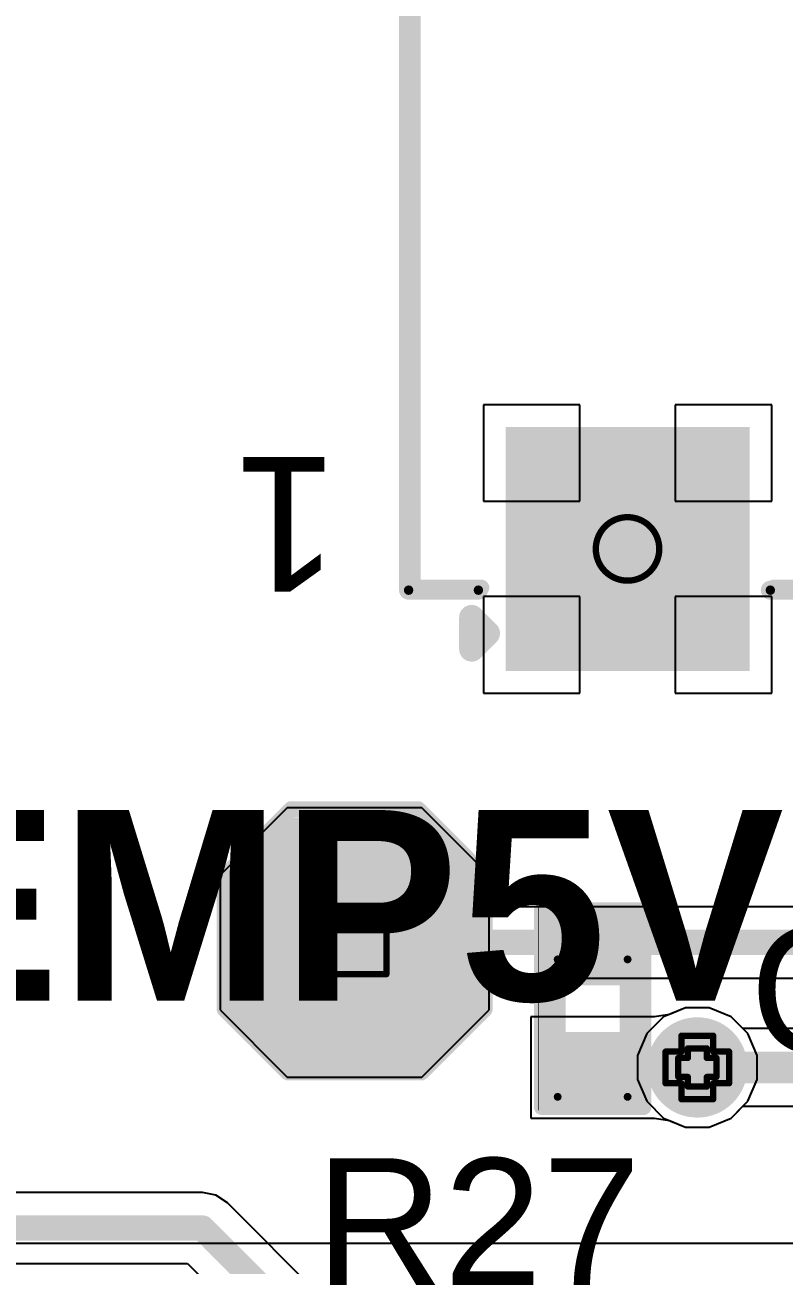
# Model space of a CAD drawing. Header units: inches. Extents: x -0.1 to 17.9, y -0.8 to 4.8.
# Drawn here: x 0.671 to 0.9104, y 3.5453 to 3.9361 of the extents above; entities that cross this region are included whole.
import ezdxf

# ---------------------------------------------------------------- set-up
doc = ezdxf.new("R2010")
doc.units = ezdxf.units.IN
doc.header["$MEASUREMENT"] = 0
for name, color, linetype in [('Bottom Layer 1', 5, 'Continuous'), ('Bottom Solder', 6, 'Continuous'), ('Drill Drawing', 1, 'Continuous'), ('GND+Signal', 16, 'Continuous'), ('Multi-Layer', 9, 'Continuous'), ('Pad Holes', 156, 'Continuous'), ('PWR+Signal', 76, 'Continuous'), ('Top 3D Body', 56, 'Continuous'), ('Top Layer 1', 1, 'Continuous'), ('Top Overlay', 2, 'Continuous'), ('Top Paste', 8, 'Continuous'), ('Top Solder', 216, 'Continuous'), ('Via Holes', 16, 'Continuous')]:
    doc.layers.add(name, color=color, linetype=linetype)
doc.styles.add('Arial', font='', dxfattribs={"height": 0.2})
doc.styles.add('Arial_Bold', font='', dxfattribs={"height": 0.2})
doc.styles.get('Arial').set_extended_font_data('Arial')
doc.styles.get('Arial_Bold').set_extended_font_data('Arial', bold=True)

# ---------------------------------------------------------------- blocks, each defined once
blk = doc.blocks.new('R___0402_137')
at = {"layer": 'Top Layer 1'}
for points in [[(-0.0275, -0.0125), (-0.0275, 0.0125), (-0.0095, 0.0125), (-0.0095, -0.0125)], [(0.0095, -0.0125), (0.0095, 0.0125), (0.0275, 0.0125), (0.0275, -0.0125)]]:
    blk.add_hatch(color=1, dxfattribs=at).paths.add_polyline_path(points)
at = {"layer": 'Top Paste'}
for points in [[(-0.0275, -0.0125), (-0.0275, 0.0125), (-0.0095, 0.0125), (-0.0095, -0.0125)], [(0.0095, -0.0125), (0.0095, 0.0125), (0.0275, 0.0125), (0.0275, -0.0125)]]:
    blk.add_hatch(color=8, dxfattribs=at).paths.add_polyline_path(points)
at = {"layer": 'Top Solder'}
for points in [[(-0.02967, -0.01466), (-0.02967, 0.01467), (-0.00734, 0.01467), (-0.00734, -0.01466)], [(0.00733, -0.01466), (0.00733, 0.01467), (0.02966, 0.01467), (0.02966, -0.01466)]]:
    blk.add_hatch(color=216, dxfattribs=at).paths.add_polyline_path(points)
at = {"layer": 'Top Overlay'}
for points in [[(-0.031, -0.016, 0.005, 0.005, 0), (-0.031, 0.016, 0.005, 0.005, 0)], [(0.031, 0.016, 0.005, 0.005, 0), (-0.031, 0.016, 0.005, 0.005, 0)], [(0.031, -0.016, 0.005, 0.005, 0), (0.031, 0.016, 0.005, 0.005, 0)], [(0.031, -0.016, 0.005, 0.005, 0), (-0.031, -0.016, 0.005, 0.005, 0)], [(0.032, -0.017, 0.000127, 0.000127, 0), (-0.032, -0.017, 0.000127, 0.000127, 0)]]:
    blk.add_lwpolyline(points, format="xyseb", dxfattribs=at)
for points in [[(-0.03225, 0.016, 0.0025, 0.0025, 1), (-0.02975, 0.016, 0.0025, 0.0025, 1)], [(-0.03225, 0.016, 0.0025, 0.0025, 1), (-0.02975, 0.016, 0.0025, 0.0025, 1)], [(0.02975, 0.016, 0.0025, 0.0025, 1), (0.03225, 0.016, 0.0025, 0.0025, 1)], [(0.02975, 0.016, 0.0025, 0.0025, 1), (0.03225, 0.016, 0.0025, 0.0025, 1)], [(-0.03225, -0.016, 0.0025, 0.0025, 1), (-0.02975, -0.016, 0.0025, 0.0025, 1)], [(-0.03225, -0.016, 0.0025, 0.0025, 1), (-0.02975, -0.016, 0.0025, 0.0025, 1)], [(0.02975, -0.016, 0.0025, 0.0025, 1), (0.03225, -0.016, 0.0025, 0.0025, 1)], [(0.02975, -0.016, 0.0025, 0.0025, 1), (0.03225, -0.016, 0.0025, 0.0025, 1)], [(-0.03203, -0.017, 0.0000635, 0.0000635, 1), (-0.03197, -0.017, 0.0000635, 0.0000635, 1)], [(0.03197, -0.017, 0.0000635, 0.0000635, 1), (0.03203, -0.017, 0.0000635, 0.0000635, 1)]]:
    blk.add_lwpolyline(points, format="xyseb", close=True, dxfattribs=at)
blk = doc.blocks.new('T____P______TH_1_8___H_________0_92___186')
at = {"layer": 'Bottom Layer 1'}
blk.add_hatch(color=5, dxfattribs=at).paths.add_polyline_path([(0.01772, 0.03543), (-0.01772, 0.03543), (-0.03543, 0.01772), (-0.03543, -0.01772), (-0.01772, -0.03543), (0.01772, -0.03543), (0.03543, -0.01772), (0.03543, 0.01772)])
at = {"layer": 'Bottom Solder'}
blk.add_hatch(color=6, dxfattribs=at).paths.add_polyline_path([(0.01972, 0.03943), (-0.01972, 0.03943), (-0.03943, 0.01972), (-0.03943, -0.01972), (-0.01972, -0.03943), (0.01972, -0.03943), (0.03943, -0.01972), (0.03943, 0.01972)])
at = {"layer": 'GND+Signal'}
blk.add_hatch(color=16, dxfattribs=at).paths.add_polyline_path([(0.01772, 0.03543), (-0.01772, 0.03543), (-0.03543, 0.01772), (-0.03543, -0.01772), (-0.01772, -0.03543), (0.01772, -0.03543), (0.03543, -0.01772), (0.03543, 0.01772)])
at = {"layer": 'Multi-Layer'}
blk.add_hatch(color=9, dxfattribs=at).paths.add_polyline_path([(0.01772, 0.03543), (-0.01772, 0.03543), (-0.03543, 0.01772), (-0.03543, -0.01772), (-0.01772, -0.03543), (0.01772, -0.03543), (0.03543, -0.01772), (0.03543, 0.01772)])
at = {"layer": 'Pad Holes'}
h = blk.add_hatch(color=7, dxfattribs=at)
edge = h.paths.add_edge_path()
edge.add_arc((0, 0), 0.01811, 0, 360)
at = {"layer": 'PWR+Signal'}
blk.add_hatch(color=76, dxfattribs=at).paths.add_polyline_path([(0.01772, 0.03543), (-0.01772, 0.03543), (-0.03543, 0.01772), (-0.03543, -0.01772), (-0.01772, -0.03543), (0.01772, -0.03543), (0.03543, -0.01772), (0.03543, 0.01772)])
at = {"layer": 'Top Layer 1'}
blk.add_hatch(color=1, dxfattribs=at).paths.add_polyline_path([(0.01772, 0.03543), (-0.01772, 0.03543), (-0.03543, 0.01772), (-0.03543, -0.01772), (-0.01772, -0.03543), (0.01772, -0.03543), (0.03543, -0.01772), (0.03543, 0.01772)])
at = {"layer": 'Top Solder'}
blk.add_hatch(color=216, dxfattribs=at).paths.add_polyline_path([(0.01972, 0.03943), (-0.01972, 0.03943), (-0.03943, 0.01972), (-0.03943, -0.01972), (-0.01972, -0.03943), (0.01972, -0.03943), (0.03943, -0.01972), (0.03943, 0.01972)])
at = {"layer": 'Top Overlay'}
for points in [[(-0.041, 0.021, 0.005, 0.005, 0), (-0.02, 0.042, 0.005, 0.005, 0)], [(-0.02, 0.042, 0.005, 0.005, 0), (0.02, 0.042, 0.005, 0.005, 0)], [(0.02, 0.042, 0.005, 0.005, 0), (0.041, 0.021, 0.005, 0.005, 0)], [(-0.041, -0.021, 0.005, 0.005, 0), (-0.041, 0.021, 0.005, 0.005, 0)], [(0.041, -0.021, 0.005, 0.005, 0), (0.041, 0.021, 0.005, 0.005, 0)], [(-0.041, -0.021, 0.005, 0.005, 0), (-0.021, -0.041, 0.005, 0.005, 0)], [(0.021, -0.041, 0.005, 0.005, 0), (0.041, -0.021, 0.005, 0.005, 0)], [(-0.02, -0.041, 0.005, 0.005, 0), (0.021, -0.041, 0.005, 0.005, 0)]]:
    blk.add_lwpolyline(points, format="xyseb", dxfattribs=at)
for points in [[(-0.02125, 0.042, 0.0025, 0.0025, 1), (-0.01875, 0.042, 0.0025, 0.0025, 1)], [(-0.02125, 0.042, 0.0025, 0.0025, 1), (-0.01875, 0.042, 0.0025, 0.0025, 1)], [(0.01875, 0.042, 0.0025, 0.0025, 1), (0.02125, 0.042, 0.0025, 0.0025, 1)], [(0.01875, 0.042, 0.0025, 0.0025, 1), (0.02125, 0.042, 0.0025, 0.0025, 1)], [(-0.04225, 0.021, 0.0025, 0.0025, 1), (-0.03975, 0.021, 0.0025, 0.0025, 1)], [(-0.04225, 0.021, 0.0025, 0.0025, 1), (-0.03975, 0.021, 0.0025, 0.0025, 1)], [(0.03975, 0.021, 0.0025, 0.0025, 1), (0.04225, 0.021, 0.0025, 0.0025, 1)], [(0.03975, 0.021, 0.0025, 0.0025, 1), (0.04225, 0.021, 0.0025, 0.0025, 1)], [(-0.04225, -0.021, 0.0025, 0.0025, 1), (-0.03975, -0.021, 0.0025, 0.0025, 1)], [(-0.04225, -0.021, 0.0025, 0.0025, 1), (-0.03975, -0.021, 0.0025, 0.0025, 1)], [(0.03975, -0.021, 0.0025, 0.0025, 1), (0.04225, -0.021, 0.0025, 0.0025, 1)], [(0.03975, -0.021, 0.0025, 0.0025, 1), (0.04225, -0.021, 0.0025, 0.0025, 1)], [(-0.02225, -0.041, 0.0025, 0.0025, 1), (-0.01975, -0.041, 0.0025, 0.0025, 1)], [(-0.02125, -0.041, 0.0025, 0.0025, 1), (-0.01875, -0.041, 0.0025, 0.0025, 1)], [(0.01975, -0.041, 0.0025, 0.0025, 1), (0.02225, -0.041, 0.0025, 0.0025, 1)], [(0.01975, -0.041, 0.0025, 0.0025, 1), (0.02225, -0.041, 0.0025, 0.0025, 1)]]:
    blk.add_lwpolyline(points, format="xyseb", close=True, dxfattribs=at)
blk = doc.blocks.new('1053131304_188')
at = {"layer": 'Bottom Layer 1'}
blk.add_hatch(color=5, dxfattribs=at).paths.add_polyline_path([(0.1122, 0.17677), (0.18307, 0.17677), (0.18307, 0.1059), (0.1122, 0.1059)])
at = {"layer": 'Bottom Solder'}
blk.add_hatch(color=6, dxfattribs=at).paths.add_polyline_path([(0.1092, 0.17977), (0.18607, 0.17977), (0.18607, 0.1029), (0.1092, 0.1029)])
at = {"layer": 'GND+Signal'}
blk.add_hatch(color=16, dxfattribs=at).paths.add_polyline_path([(0.1122, 0.17677), (0.18307, 0.17677), (0.18307, 0.1059), (0.1122, 0.1059)])
at = {"layer": 'Multi-Layer'}
blk.add_hatch(color=9, dxfattribs=at).paths.add_polyline_path([(0.1122, 0.17677), (0.18307, 0.17677), (0.18307, 0.1059), (0.1122, 0.1059)])
at = {"layer": 'Pad Holes'}
h = blk.add_hatch(color=7, dxfattribs=at)
edge = h.paths.add_edge_path()
edge.add_arc((0.14764, 0.14134), 0.02362, 0, 360)
at = {"layer": 'PWR+Signal'}
blk.add_hatch(color=76, dxfattribs=at).paths.add_polyline_path([(0.1122, 0.17677), (0.18307, 0.17677), (0.18307, 0.1059), (0.1122, 0.1059)])
at = {"layer": 'Top Layer 1'}
blk.add_hatch(color=1, dxfattribs=at).paths.add_polyline_path([(0.1122, 0.17677), (0.18307, 0.17677), (0.18307, 0.1059), (0.1122, 0.1059)])
at = {"layer": 'Top Solder'}
blk.add_hatch(color=216, dxfattribs=at).paths.add_polyline_path([(0.1092, 0.17977), (0.18607, 0.17977), (0.18607, 0.1029), (0.1092, 0.1029)])
at = {"layer": 'Top Overlay'}
for points in [[(0.19677, 0.17292, 0.00787, 0.00787, 0), (0.19177, 0.16792, 0.00787, 0.00787, 0)], [(0.19677, 0.17292, 0.00787, 0.00787, 0), (0.19677, 0.16292, 0.00787, 0.00787, 0)], [(0.19677, 0.16292, 0.00787, 0.00787, 0), (0.19177, 0.16792, 0.00787, 0.00787, 0)], [(0.10157, 0.15354, 0.005, 0.005, 0), (0.09363, 0.15354, 0.005, 0.005, 0)], [(0.21535, 0.15354, 0.005, 0.005, 0), (0.1937, 0.15354, 0.005, 0.005, 0)], [(0.21535, 0.15354, 0.005, 0.005, 0), (0.21535, -0.22767, 0.005, 0.005, 0)]]:
    blk.add_lwpolyline(points, format="xyseb", dxfattribs=at)
for points in [[(0.1948, 0.17292, 0.00394, 0.00394, 1), (0.19874, 0.17292, 0.00394, 0.00394, 1)], [(0.1948, 0.17292, 0.00394, 0.00394, 1), (0.19874, 0.17292, 0.00394, 0.00394, 1)], [(0.1898, 0.16792, 0.00394, 0.00394, 1), (0.19374, 0.16792, 0.00394, 0.00394, 1)], [(0.1898, 0.16792, 0.00394, 0.00394, 1), (0.19374, 0.16792, 0.00394, 0.00394, 1)], [(0.1948, 0.16292, 0.00394, 0.00394, 1), (0.19874, 0.16292, 0.00394, 0.00394, 1)], [(0.1948, 0.16292, 0.00394, 0.00394, 1), (0.19874, 0.16292, 0.00394, 0.00394, 1)], [(0.10032, 0.15354, 0.0025, 0.0025, 1), (0.10282, 0.15354, 0.0025, 0.0025, 1)], [(0.19245, 0.15354, 0.0025, 0.0025, 1), (0.19495, 0.15354, 0.0025, 0.0025, 1)], [(0.2141, 0.15354, 0.0025, 0.0025, 1), (0.2166, 0.15354, 0.0025, 0.0025, 1)], [(0.2141, 0.15354, 0.0025, 0.0025, 1), (0.2166, 0.15354, 0.0025, 0.0025, 1)]]:
    blk.add_lwpolyline(points, format="xyseb", close=True, dxfattribs=at)

msp = doc.modelspace()

# ---------------------------------------------------------------- hatches: boundary and pattern name
at = {"layer": 'Bottom Layer 1'}
h = msp.add_hatch(color=5, dxfattribs=at)
edge = h.paths.add_edge_path()
edge.add_arc((0.883, 3.60761), 0.01181, 0, 360)
at = {"layer": 'Bottom Solder'}
h = msp.add_hatch(color=6, dxfattribs=at)
edge = h.paths.add_edge_path()
edge.add_arc((0.883, 3.60761), 0.01581, 0, 360)
at = {"layer": 'GND+Signal'}
h = msp.add_hatch(color=16, dxfattribs=at)
edge = h.paths.add_edge_path()
edge.add_arc((0.883, 3.60761), 0.01181, 0, 360)
at = {"layer": 'Pad Holes'}
h = msp.add_hatch(color=7, dxfattribs=at)
edge = h.paths.add_edge_path()
edge.add_arc((0.792, 3.758), 0.0015, 0, 360)
h = msp.add_hatch(color=7, dxfattribs=at)
edge = h.paths.add_edge_path()
edge.add_arc((0.792, 3.758), 0.0015, 0, 360)
h = msp.add_hatch(color=7, dxfattribs=at)
edge = h.paths.add_edge_path()
edge.add_arc((0.814, 3.758), 0.0015, 0, 360)
h = msp.add_hatch(color=7, dxfattribs=at)
edge = h.paths.add_edge_path()
edge.add_arc((0.906, 3.758), 0.0015, 0, 360)
h = msp.add_hatch(color=7, dxfattribs=at)
edge = h.paths.add_edge_path()
edge.add_arc((0.83898, 3.64165), 0.00125, 0, 360)
h = msp.add_hatch(color=7, dxfattribs=at)
edge = h.paths.add_edge_path()
edge.add_arc((0.86102, 3.64165), 0.00125, 0, 360)
h = msp.add_hatch(color=7, dxfattribs=at)
edge = h.paths.add_edge_path()
edge.add_arc((0.83898, 3.59835), 0.00125, 0, 360)
h = msp.add_hatch(color=7, dxfattribs=at)
edge = h.paths.add_edge_path()
edge.add_arc((0.86102, 3.59835), 0.00125, 0, 360)
at = {"layer": 'PWR+Signal'}
h = msp.add_hatch(color=76, dxfattribs=at)
edge = h.paths.add_edge_path()
edge.add_arc((0.883, 3.60761), 0.01181, 0, 360)
at = {"layer": 'Top 3D Body'}
h = msp.add_hatch(color=56, dxfattribs=at)
edge = h.paths.add_edge_path()
edge.add_arc((0.792, 3.758), 0.0015, 0, 360)
h = msp.add_hatch(color=56, dxfattribs=at)
edge = h.paths.add_edge_path()
edge.add_arc((0.792, 3.758), 0.0015, 0, 360)
h = msp.add_hatch(color=56, dxfattribs=at)
edge = h.paths.add_edge_path()
edge.add_arc((0.814, 3.758), 0.0015, 0, 360)
h = msp.add_hatch(color=56, dxfattribs=at)
edge = h.paths.add_edge_path()
edge.add_arc((0.906, 3.758), 0.0015, 0, 360)
h = msp.add_hatch(color=56, dxfattribs=at)
edge = h.paths.add_edge_path()
edge.add_arc((0.83898, 3.64165), 0.00125, 0, 360)
h = msp.add_hatch(color=56, dxfattribs=at)
edge = h.paths.add_edge_path()
edge.add_arc((0.86102, 3.64165), 0.00125, 0, 360)
h = msp.add_hatch(color=56, dxfattribs=at)
edge = h.paths.add_edge_path()
edge.add_arc((0.83898, 3.59835), 0.00125, 0, 360)
h = msp.add_hatch(color=56, dxfattribs=at)
edge = h.paths.add_edge_path()
edge.add_arc((0.86102, 3.59835), 0.00125, 0, 360)
at = {"layer": 'Top Layer 1'}
h = msp.add_hatch(color=1, dxfattribs=at)
edge = h.paths.add_edge_path()
edge.add_arc((0.883, 3.60761), 0.01181, 0, 360)
at = {"layer": 'Via Holes'}
h = msp.add_hatch(color=7, dxfattribs=at)
edge = h.paths.add_edge_path()
edge.add_arc((0.883, 3.60761), 0.00591, 0, 360)

# ---------------------------------------------------------------- linework, layer by layer
at = {"layer": 'Bottom Layer 1'}
for p, q in [((0.846, 3.81643), (0.81557, 3.81643)), ((0.81557, 3.81643), (0.81557, 3.786)), ((0.846, 3.786), (0.846, 3.81643)), ((0.90643, 3.81643), (0.876, 3.81643)), ((0.876, 3.81643), (0.876, 3.786)), ((0.90643, 3.786), (0.90643, 3.81643)), ((0.81557, 3.786), (0.846, 3.786)), ((0.876, 3.786), (0.90643, 3.786)), ((0.846, 3.756), (0.81557, 3.756)), ((0.81557, 3.756), (0.81557, 3.72557)), ((0.846, 3.72557), (0.846, 3.756)), ((0.90643, 3.756), (0.876, 3.756)), ((0.876, 3.756), (0.876, 3.72557)), ((0.90643, 3.72557), (0.90643, 3.756)), ((0.81557, 3.72557), (0.846, 3.72557)), ((0.876, 3.72557), (0.90643, 3.72557)), ((0.75378, 3.68943), (0.73257, 3.66822)), ((0.79622, 3.68943), (0.75378, 3.68943)), ((0.81743, 3.66822), (0.79622, 3.68943)), ((0.73257, 3.66822), (0.73257, 3.62578)), ((0.81743, 3.65822), (0.81743, 3.66822)), ((0.96591, 3.65822), (0.81743, 3.65822)), ((0.81743, 3.62578), (0.81743, 3.63578)), ((0.81743, 3.63578), (0.97055, 3.63578)), ((0.73257, 3.62578), (0.75378, 3.60457)), ((0.79622, 3.60457), (0.81743, 3.62578)), ((0.87234, 3.62355), (0.86705, 3.61826)), ((0.87926, 3.62642), (0.87234, 3.62355)), ((0.88674, 3.62642), (0.87926, 3.62642)), ((0.89366, 3.62355), (0.88674, 3.62642)), ((0.89895, 3.61826), (0.89366, 3.62355)), ((0.86705, 3.61826), (0.86419, 3.61135)), ((0.90181, 3.61135), (0.89895, 3.61826)), ((0.86419, 3.61135), (0.86419, 3.60386)), ((0.90181, 3.60386), (0.90181, 3.61135)), ((0.75378, 3.60457), (0.79622, 3.60457)), ((0.86419, 3.60386), (0.86705, 3.59695)), ((0.89895, 3.59695), (0.90181, 3.60386)), ((0.86705, 3.59695), (0.87234, 3.59166)), ((0.89366, 3.59166), (0.89895, 3.59695)), ((0.87234, 3.59166), (0.87926, 3.5888)), ((0.87926, 3.5888), (0.88674, 3.5888)), ((0.88674, 3.5888), (0.89366, 3.59166)), ((0.727, 3.56822), (0.41165, 3.56822)), ((0.73129, 3.56736), (0.727, 3.56822)), ((0.727, 3.56822), (0.727, 3.56822)), ((0.73493, 3.56493), (0.73129, 3.56736)), ((0.78593, 3.51393), (0.73493, 3.56493)), ((0.407, 3.54578), (0.72235, 3.54578)), ((0.72235, 3.54578), (0.76678, 3.50135))]:
    msp.add_line(p, q, dxfattribs=at)
for points in [[(0.775, 3.647, 0.008, 0.008, 0), (0.97055, 3.647, 0.008, 0.008, 0)], [(0.407, 3.557, 0.008, 0.008, 0), (0.727, 3.557, 0.008, 0.008, 0)], [(0.727, 3.557, 0.008, 0.008, 0), (0.778, 3.506, 0.008, 0.008, 0)]]:
    msp.add_lwpolyline(points, format="xyseb", dxfattribs=at)
for points in [[(0.773, 3.647, 0.004, 0.004, 1), (0.777, 3.647, 0.004, 0.004, 1)], [(0.725, 3.557, 0.004, 0.004, 1), (0.729, 3.557, 0.004, 0.004, 1)], [(0.725, 3.557, 0.004, 0.004, 1), (0.729, 3.557, 0.004, 0.004, 1)]]:
    msp.add_lwpolyline(points, format="xyseb", close=True, dxfattribs=at)
at = {"layer": 'Drill Drawing'}
for points in [[(0.871, 3.771, 0.002, 0.002, 1), (0.851, 3.771, 0.002, 0.002, 1)], [(0.8505, 3.771, 0.001, 0.001, 1), (0.8515, 3.771, 0.001, 0.001, 1)], [(0.8705, 3.771, 0.001, 0.001, 1), (0.8715, 3.771, 0.001, 0.001, 1)], [(0.7645, 3.657, 0.001, 0.001, 1), (0.7655, 3.657, 0.001, 0.001, 1)], [(0.7645, 3.657, 0.001, 0.001, 1), (0.7655, 3.657, 0.001, 0.001, 1)], [(0.7845, 3.657, 0.001, 0.001, 1), (0.7855, 3.657, 0.001, 0.001, 1)], [(0.7845, 3.657, 0.001, 0.001, 1), (0.7855, 3.657, 0.001, 0.001, 1)], [(0.7645, 3.637, 0.001, 0.001, 1), (0.7655, 3.637, 0.001, 0.001, 1)], [(0.7645, 3.637, 0.001, 0.001, 1), (0.7655, 3.637, 0.001, 0.001, 1)], [(0.7845, 3.637, 0.001, 0.001, 1), (0.7855, 3.637, 0.001, 0.001, 1)], [(0.7845, 3.637, 0.001, 0.001, 1), (0.7855, 3.637, 0.001, 0.001, 1)], [(0.8775, 3.61761, 0.001, 0.001, 1), (0.8785, 3.61761, 0.001, 0.001, 1)], [(0.8775, 3.61761, 0.001, 0.001, 1), (0.8785, 3.61761, 0.001, 0.001, 1)], [(0.8875, 3.61761, 0.001, 0.001, 1), (0.8885, 3.61761, 0.001, 0.001, 1)], [(0.8875, 3.61761, 0.001, 0.001, 1), (0.8885, 3.61761, 0.001, 0.001, 1)], [(0.8725, 3.61261, 0.001, 0.001, 1), (0.8735, 3.61261, 0.001, 0.001, 1)], [(0.8725, 3.61261, 0.001, 0.001, 1), (0.8735, 3.61261, 0.001, 0.001, 1)], [(0.8765, 3.61061, 0.001, 0.001, 1), (0.8775, 3.61061, 0.001, 0.001, 1)], [(0.8765, 3.61061, 0.001, 0.001, 1), (0.8775, 3.61061, 0.001, 0.001, 1)], [(0.8775, 3.61261, 0.001, 0.001, 1), (0.8785, 3.61261, 0.001, 0.001, 1)], [(0.8775, 3.61261, 0.001, 0.001, 1), (0.8785, 3.61261, 0.001, 0.001, 1)], [(0.8795, 3.61361, 0.001, 0.001, 1), (0.8805, 3.61361, 0.001, 0.001, 1)], [(0.8795, 3.61361, 0.001, 0.001, 1), (0.8805, 3.61361, 0.001, 0.001, 1)], [(0.8795, 3.61061, 0.001, 0.001, 1), (0.8805, 3.61061, 0.001, 0.001, 1)], [(0.8795, 3.61061, 0.001, 0.001, 1), (0.8805, 3.61061, 0.001, 0.001, 1)], [(0.8855, 3.61361, 0.001, 0.001, 1), (0.8865, 3.61361, 0.001, 0.001, 1)], [(0.8855, 3.61361, 0.001, 0.001, 1), (0.8865, 3.61361, 0.001, 0.001, 1)], [(0.8855, 3.61061, 0.001, 0.001, 1), (0.8865, 3.61061, 0.001, 0.001, 1)], [(0.8855, 3.61061, 0.001, 0.001, 1), (0.8865, 3.61061, 0.001, 0.001, 1)], [(0.8875, 3.61261, 0.001, 0.001, 1), (0.8885, 3.61261, 0.001, 0.001, 1)], [(0.8875, 3.61261, 0.001, 0.001, 1), (0.8885, 3.61261, 0.001, 0.001, 1)], [(0.8885, 3.61061, 0.001, 0.001, 1), (0.8895, 3.61061, 0.001, 0.001, 1)], [(0.8885, 3.61061, 0.001, 0.001, 1), (0.8895, 3.61061, 0.001, 0.001, 1)], [(0.8925, 3.61261, 0.001, 0.001, 1), (0.8935, 3.61261, 0.001, 0.001, 1)], [(0.8925, 3.61261, 0.001, 0.001, 1), (0.8935, 3.61261, 0.001, 0.001, 1)], [(0.8765, 3.60461, 0.001, 0.001, 1), (0.8775, 3.60461, 0.001, 0.001, 1)], [(0.8765, 3.60461, 0.001, 0.001, 1), (0.8775, 3.60461, 0.001, 0.001, 1)], [(0.8795, 3.60461, 0.001, 0.001, 1), (0.8805, 3.60461, 0.001, 0.001, 1)], [(0.8795, 3.60461, 0.001, 0.001, 1), (0.8805, 3.60461, 0.001, 0.001, 1)], [(0.8855, 3.60461, 0.001, 0.001, 1), (0.8865, 3.60461, 0.001, 0.001, 1)], [(0.8855, 3.60461, 0.001, 0.001, 1), (0.8865, 3.60461, 0.001, 0.001, 1)], [(0.8885, 3.60461, 0.001, 0.001, 1), (0.8895, 3.60461, 0.001, 0.001, 1)], [(0.8885, 3.60461, 0.001, 0.001, 1), (0.8895, 3.60461, 0.001, 0.001, 1)], [(0.8725, 3.60261, 0.001, 0.001, 1), (0.8735, 3.60261, 0.001, 0.001, 1)], [(0.8725, 3.60261, 0.001, 0.001, 1), (0.8735, 3.60261, 0.001, 0.001, 1)], [(0.8775, 3.60261, 0.001, 0.001, 1), (0.8785, 3.60261, 0.001, 0.001, 1)], [(0.8775, 3.60261, 0.001, 0.001, 1), (0.8785, 3.60261, 0.001, 0.001, 1)], [(0.8795, 3.60161, 0.001, 0.001, 1), (0.8805, 3.60161, 0.001, 0.001, 1)], [(0.8795, 3.60161, 0.001, 0.001, 1), (0.8805, 3.60161, 0.001, 0.001, 1)], [(0.8855, 3.60161, 0.001, 0.001, 1), (0.8865, 3.60161, 0.001, 0.001, 1)], [(0.8855, 3.60161, 0.001, 0.001, 1), (0.8865, 3.60161, 0.001, 0.001, 1)], [(0.8875, 3.60261, 0.001, 0.001, 1), (0.8885, 3.60261, 0.001, 0.001, 1)], [(0.8875, 3.60261, 0.001, 0.001, 1), (0.8885, 3.60261, 0.001, 0.001, 1)], [(0.8925, 3.60261, 0.001, 0.001, 1), (0.8935, 3.60261, 0.001, 0.001, 1)], [(0.8925, 3.60261, 0.001, 0.001, 1), (0.8935, 3.60261, 0.001, 0.001, 1)], [(0.8775, 3.59761, 0.001, 0.001, 1), (0.8785, 3.59761, 0.001, 0.001, 1)], [(0.8775, 3.59761, 0.001, 0.001, 1), (0.8785, 3.59761, 0.001, 0.001, 1)], [(0.8875, 3.59761, 0.001, 0.001, 1), (0.8885, 3.59761, 0.001, 0.001, 1)], [(0.8875, 3.59761, 0.001, 0.001, 1), (0.8885, 3.59761, 0.001, 0.001, 1)]]:
    msp.add_lwpolyline(points, format="xyseb", close=True, dxfattribs=at)
for points in [[(0.765, 3.657, 0.002, 0.002, 0), (0.785, 3.657, 0.002, 0.002, 0)], [(0.765, 3.637, 0.002, 0.002, 0), (0.765, 3.657, 0.002, 0.002, 0)], [(0.785, 3.637, 0.002, 0.002, 0), (0.785, 3.657, 0.002, 0.002, 0)], [(0.765, 3.637, 0.002, 0.002, 0), (0.785, 3.637, 0.002, 0.002, 0)], [(0.878, 3.61261, 0.002, 0.002, 0), (0.878, 3.61761, 0.002, 0.002, 0)], [(0.878, 3.61761, 0.002, 0.002, 0), (0.888, 3.61761, 0.002, 0.002, 0)], [(0.888, 3.61261, 0.002, 0.002, 0), (0.888, 3.61761, 0.002, 0.002, 0)], [(0.873, 3.60261, 0.002, 0.002, 0), (0.873, 3.61261, 0.002, 0.002, 0)], [(0.873, 3.61261, 0.002, 0.002, 0), (0.878, 3.61261, 0.002, 0.002, 0)], [(0.877, 3.60461, 0.002, 0.002, 0), (0.877, 3.61061, 0.002, 0.002, 0)], [(0.877, 3.61061, 0.002, 0.002, 0), (0.88, 3.61061, 0.002, 0.002, 0)], [(0.88, 3.61061, 0.002, 0.002, 0), (0.88, 3.61361, 0.002, 0.002, 0)], [(0.88, 3.61361, 0.002, 0.002, 0), (0.886, 3.61361, 0.002, 0.002, 0)], [(0.886, 3.61061, 0.002, 0.002, 0), (0.886, 3.61361, 0.002, 0.002, 0)], [(0.886, 3.61061, 0.002, 0.002, 0), (0.889, 3.61061, 0.002, 0.002, 0)], [(0.888, 3.61261, 0.002, 0.002, 0), (0.893, 3.61261, 0.002, 0.002, 0)], [(0.889, 3.60461, 0.002, 0.002, 0), (0.889, 3.61061, 0.002, 0.002, 0)], [(0.893, 3.60261, 0.002, 0.002, 0), (0.893, 3.61261, 0.002, 0.002, 0)], [(0.877, 3.60461, 0.002, 0.002, 0), (0.88, 3.60461, 0.002, 0.002, 0)], [(0.88, 3.60161, 0.002, 0.002, 0), (0.88, 3.60461, 0.002, 0.002, 0)], [(0.886, 3.60461, 0.002, 0.002, 0), (0.889, 3.60461, 0.002, 0.002, 0)], [(0.886, 3.60161, 0.002, 0.002, 0), (0.886, 3.60461, 0.002, 0.002, 0)], [(0.873, 3.60261, 0.002, 0.002, 0), (0.878, 3.60261, 0.002, 0.002, 0)], [(0.878, 3.59761, 0.002, 0.002, 0), (0.878, 3.60261, 0.002, 0.002, 0)], [(0.88, 3.60161, 0.002, 0.002, 0), (0.886, 3.60161, 0.002, 0.002, 0)], [(0.888, 3.60261, 0.002, 0.002, 0), (0.893, 3.60261, 0.002, 0.002, 0)], [(0.888, 3.59761, 0.002, 0.002, 0), (0.888, 3.60261, 0.002, 0.002, 0)], [(0.878, 3.59761, 0.002, 0.002, 0), (0.888, 3.59761, 0.002, 0.002, 0)]]:
    msp.add_lwpolyline(points, format="xyseb", dxfattribs=at)
at = {"layer": 'GND+Signal'}
for p, q in [((0.846, 3.81643), (0.81557, 3.81643)), ((0.81557, 3.81643), (0.81557, 3.786)), ((0.846, 3.786), (0.846, 3.81643)), ((0.90643, 3.81643), (0.876, 3.81643)), ((0.876, 3.81643), (0.876, 3.786)), ((0.90643, 3.786), (0.90643, 3.81643)), ((0.81557, 3.786), (0.846, 3.786)), ((0.876, 3.786), (0.90643, 3.786)), ((0.846, 3.756), (0.81557, 3.756)), ((0.81557, 3.756), (0.81557, 3.72557)), ((0.846, 3.72557), (0.846, 3.756)), ((0.90643, 3.756), (0.876, 3.756)), ((0.876, 3.756), (0.876, 3.72557)), ((0.90643, 3.72557), (0.90643, 3.756)), ((0.81557, 3.72557), (0.846, 3.72557)), ((0.876, 3.72557), (0.90643, 3.72557)), ((0.75378, 3.68943), (0.73257, 3.66822)), ((0.79622, 3.68943), (0.75378, 3.68943)), ((0.81743, 3.66822), (0.79622, 3.68943)), ((0.73257, 3.66822), (0.73257, 3.62578)), ((0.81743, 3.62578), (0.81743, 3.66822)), ((0.73257, 3.62578), (0.75378, 3.60457)), ((0.79622, 3.60457), (0.81743, 3.62578)), ((0.87234, 3.62355), (0.86705, 3.61826)), ((0.87926, 3.62642), (0.87234, 3.62355)), ((0.88674, 3.62642), (0.87926, 3.62642)), ((0.89366, 3.62355), (0.88674, 3.62642)), ((0.89737, 3.61984), (0.89366, 3.62355)), ((1.33539, 3.61984), (0.89737, 3.61984)), ((0.86705, 3.61826), (0.86419, 3.61135)), ((0.86419, 3.61135), (0.86419, 3.60386)), ((0.75378, 3.60457), (0.79622, 3.60457)), ((0.86419, 3.60386), (0.86705, 3.59695)), ((0.86705, 3.59695), (0.87234, 3.59166)), ((0.89366, 3.59166), (0.89737, 3.59537)), ((0.89737, 3.59537), (1.33033, 3.59537)), ((0.87234, 3.59166), (0.87926, 3.5888)), ((0.87926, 3.5888), (0.88674, 3.5888)), ((0.88674, 3.5888), (0.89366, 3.59166))]:
    msp.add_line(p, q, dxfattribs=at)
msp.add_lwpolyline([(0.883, 3.60761, 0.01, 0.01, 0), (1.33539, 3.60761, 0.01, 0.01, 0)], format="xyseb", dxfattribs=at)
msp.add_lwpolyline([(0.8805, 3.60761, 0.005, 0.005, 1), (0.8855, 3.60761, 0.005, 0.005, 1)], format="xyseb", close=True, dxfattribs=at)
at = {"layer": 'PWR+Signal'}
for p, q in [((0.846, 3.81643), (0.81557, 3.81643)), ((0.81557, 3.81643), (0.81557, 3.786)), ((0.846, 3.786), (0.846, 3.81643)), ((0.90643, 3.81643), (0.876, 3.81643)), ((0.876, 3.81643), (0.876, 3.786)), ((0.90643, 3.786), (0.90643, 3.81643)), ((0.81557, 3.786), (0.846, 3.786)), ((0.876, 3.786), (0.90643, 3.786)), ((0.846, 3.756), (0.81557, 3.756)), ((0.81557, 3.756), (0.81557, 3.72557)), ((0.846, 3.72557), (0.846, 3.756)), ((0.90643, 3.756), (0.876, 3.756)), ((0.876, 3.756), (0.876, 3.72557)), ((0.90643, 3.72557), (0.90643, 3.756)), ((0.81557, 3.72557), (0.846, 3.72557)), ((0.876, 3.72557), (0.90643, 3.72557)), ((0.75378, 3.68943), (0.73257, 3.66822)), ((0.79622, 3.68943), (0.75378, 3.68943)), ((0.81743, 3.66822), (0.79622, 3.68943)), ((0.73257, 3.66822), (0.73257, 3.62578)), ((0.81743, 3.62578), (0.81743, 3.66822)), ((0.73257, 3.62578), (0.75378, 3.60457)), ((0.79622, 3.60457), (0.81743, 3.62578)), ((0.87234, 3.62355), (0.86705, 3.61826)), ((0.87926, 3.62642), (0.87234, 3.62355)), ((0.88674, 3.62642), (0.87926, 3.62642)), ((0.89366, 3.62355), (0.88674, 3.62642)), ((0.89895, 3.61826), (0.89366, 3.62355)), ((0.86705, 3.61826), (0.86419, 3.61135)), ((0.90181, 3.61135), (0.89895, 3.61826)), ((0.86419, 3.61135), (0.86419, 3.60386)), ((0.90181, 3.60386), (0.90181, 3.61135)), ((0.75378, 3.60457), (0.79622, 3.60457)), ((0.86419, 3.60386), (0.86705, 3.59695)), ((0.89895, 3.59695), (0.90181, 3.60386)), ((0.86705, 3.59695), (0.87234, 3.59166)), ((0.89366, 3.59166), (0.89895, 3.59695)), ((0.87234, 3.59166), (0.87926, 3.5888)), ((0.87926, 3.5888), (0.88674, 3.5888)), ((0.88674, 3.5888), (0.89366, 3.59166)), ((2.1862, 3.55214), (0.34139, 3.55214))]:
    msp.add_line(p, q, dxfattribs=at)
at = {"layer": 'Top 3D Body'}
for points in [[(0.792, 3.758, 0.006, 0.006, 0), (0.792, 4.179, 0.006, 0.006, 0)], [(0.792, 3.758, 0.006, 0.006, 0), (0.814, 3.758, 0.006, 0.006, 0)], [(0.906, 3.758, 0.006, 0.006, 0), (0.914, 3.758, 0.006, 0.006, 0)], [(0.83898, 3.59835, 0.005, 0.005, 0), (0.83898, 3.64165, 0.005, 0.005, 0)], [(0.86102, 3.59835, 0.005, 0.005, 0), (0.86102, 3.64165, 0.005, 0.005, 0)]]:
    msp.add_lwpolyline(points, format="xyseb", dxfattribs=at)
for points in [[(0.7905, 3.758, 0.003, 0.003, 1), (0.7935, 3.758, 0.003, 0.003, 1)], [(0.7905, 3.758, 0.003, 0.003, 1), (0.7935, 3.758, 0.003, 0.003, 1)], [(0.8125, 3.758, 0.003, 0.003, 1), (0.8155, 3.758, 0.003, 0.003, 1)], [(0.9045, 3.758, 0.003, 0.003, 1), (0.9075, 3.758, 0.003, 0.003, 1)], [(0.83773, 3.64165, 0.0025, 0.0025, 1), (0.84023, 3.64165, 0.0025, 0.0025, 1)], [(0.85977, 3.64165, 0.0025, 0.0025, 1), (0.86227, 3.64165, 0.0025, 0.0025, 1)], [(0.83773, 3.59835, 0.0025, 0.0025, 1), (0.84023, 3.59835, 0.0025, 0.0025, 1)], [(0.85977, 3.59835, 0.0025, 0.0025, 1), (0.86227, 3.59835, 0.0025, 0.0025, 1)]]:
    msp.add_lwpolyline(points, format="xyseb", close=True, dxfattribs=at)
at = {"layer": 'Top Layer 1'}
for p, q in [((0.846, 3.81643), (0.81557, 3.81643)), ((0.81557, 3.81643), (0.81557, 3.786)), ((0.846, 3.786), (0.846, 3.81643)), ((0.90643, 3.81643), (0.876, 3.81643)), ((0.876, 3.81643), (0.876, 3.786)), ((0.90643, 3.786), (0.90643, 3.81643)), ((0.81557, 3.786), (0.846, 3.786)), ((0.876, 3.786), (0.90643, 3.786)), ((0.846, 3.756), (0.81557, 3.756)), ((0.81557, 3.756), (0.81557, 3.72557)), ((0.846, 3.72557), (0.846, 3.756)), ((0.90643, 3.756), (0.876, 3.756)), ((0.876, 3.756), (0.876, 3.72557)), ((0.90643, 3.72557), (0.90643, 3.756)), ((0.81557, 3.72557), (0.846, 3.72557)), ((0.876, 3.72557), (0.90643, 3.72557)), ((0.75378, 3.68943), (0.73257, 3.66822)), ((0.79622, 3.68943), (0.75378, 3.68943)), ((0.81743, 3.66822), (0.79622, 3.68943)), ((0.73257, 3.66822), (0.73257, 3.62578)), ((0.81743, 3.62578), (0.81743, 3.66822)), ((0.73257, 3.62578), (0.75378, 3.60457)), ((0.79622, 3.60457), (0.81743, 3.62578)), ((0.8695, 3.62361), (0.8305, 3.62361)), ((0.8305, 3.62361), (0.8305, 3.59161)), ((0.8742, 3.62432), (0.8695, 3.62361)), ((0.8695, 3.62361), (0.8695, 3.62361)), ((0.8695, 3.62361), (0.8695, 3.62361)), ((0.87926, 3.62642), (0.8742, 3.62432)), ((0.88674, 3.62642), (0.87926, 3.62642)), ((0.89366, 3.62355), (0.88674, 3.62642)), ((0.89737, 3.61984), (0.89366, 3.62355)), ((0.93754, 3.61984), (0.89737, 3.61984)), ((0.75378, 3.60457), (0.79622, 3.60457)), ((0.89366, 3.59166), (0.89737, 3.59537)), ((0.89737, 3.59537), (0.94261, 3.59537)), ((0.8305, 3.59161), (0.8695, 3.59161)), ((0.8695, 3.59161), (0.8695, 3.59161)), ((0.8695, 3.59161), (0.8742, 3.59089)), ((0.8742, 3.59089), (0.87926, 3.5888)), ((0.87926, 3.5888), (0.88674, 3.5888)), ((0.88674, 3.5888), (0.89366, 3.59166))]:
    msp.add_line(p, q, dxfattribs=at)
for points in [[(0.85, 3.60761, 0.01, 0.01, 0), (0.883, 3.60761, 0.01, 0.01, 0)], [(0.883, 3.60761, 0.01, 0.01, 0), (0.94261, 3.60761, 0.01, 0.01, 0)]]:
    msp.add_lwpolyline(points, format="xyseb", dxfattribs=at)
for points in [[(0.8475, 3.60761, 0.005, 0.005, 1), (0.8525, 3.60761, 0.005, 0.005, 1)], [(0.8805, 3.60761, 0.005, 0.005, 1), (0.8855, 3.60761, 0.005, 0.005, 1)], [(0.8805, 3.60761, 0.005, 0.005, 1), (0.8855, 3.60761, 0.005, 0.005, 1)]]:
    msp.add_lwpolyline(points, format="xyseb", close=True, dxfattribs=at)

# ---------------------------------------------------------------- block references
for name, p, rotation in [('1053131304_188', (1.00864, 3.91234), 180), ('R___0402_137', (0.85, 3.6261), 270)]:
    msp.add_blockref(name, p, dxfattribs=dict(rotation=rotation))
msp.add_blockref('T____P______TH_1_8___H_________0_92___186', (0.775, 3.647))

# ---------------------------------------------------------------- texts
at = {"layer": 'Top 3D Body', "style": 'Arial'}
msp.add_text('1', height=0.0425, rotation=180, dxfattribs=at).set_placement((0.77, 3.8))
at = {"layer": 'Top Overlay'}
for s, height, style, p in [('EXTTEMP5V', 0.06, 'Arial_Bold', (0.412, 3.6287)), ('Q9', 0.04, 'Arial', (0.89968, 3.61201)), ('R27', 0.04, 'Arial', (0.76268, 3.53901))]:
    msp.add_text(s, height=height, dxfattribs=dict(at, style=style)).set_placement(p)

doc.saveas('drawing.dxf')
